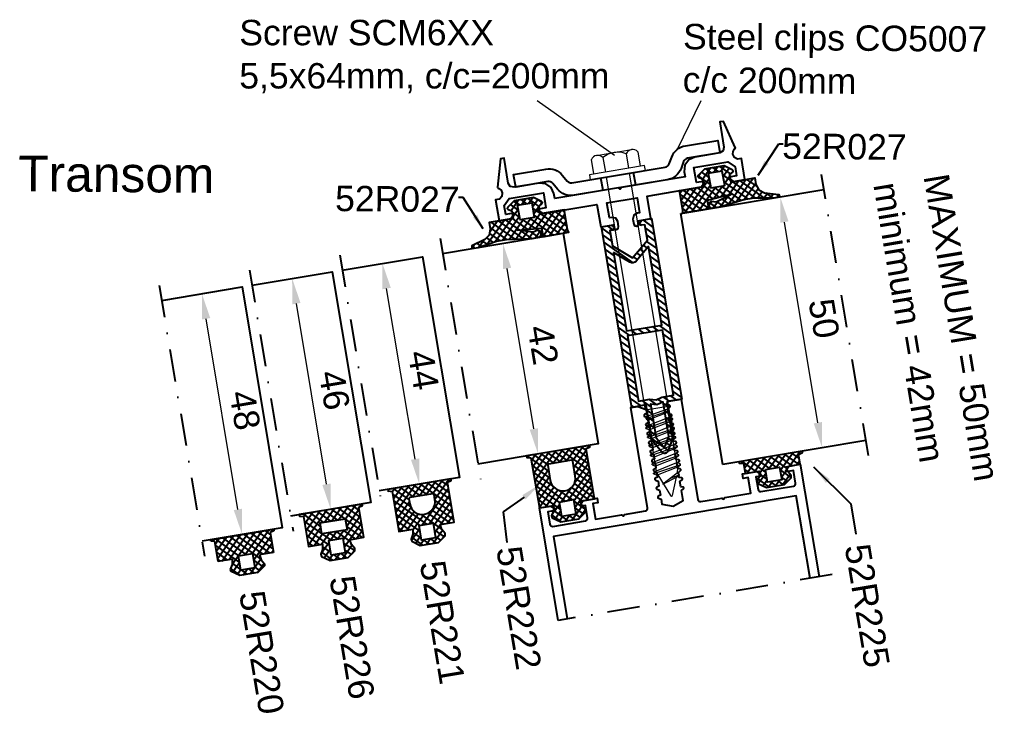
# Model space of a CAD drawing. Header units: millimetres. Extents: x 22319 to 27873, y 35287 to 39437.
# Drawn here: x 26859.3 to 27050.8, y 38830.1 to 38966.6 of the extents above; entities that cross this region are included whole.
import ezdxf

# ---------------------------------------------------------------- set-up
doc = ezdxf.new("R2010")
doc.units = ezdxf.units.MM
doc.header["$LTSCALE"] = 0.5
doc.linetypes.add('DASHDOT', pattern=[25.4, 12.7, -6.35, 0, -6.35])
for name, color, linetype in [('1', 1, 'Continuous'), ('6', 6, 'Continuous'), ('FYLLD', 6, 'Continuous'), ('LIST', 2, 'Continuous'), ('MATT', 1, 'Continuous')]:
    doc.layers.add(name, color=color, linetype=linetype)
for name, color, linetype, lineweight in [('AM_5', 3, 'Continuous', 18), ('AM_6', 2, 'Continuous', 20), ('AM_7', 4, 'DASHDOT', 25), ('S_ACCESSORY', 7, 'Continuous', 9)]:
    doc.layers.add(name, color=color, linetype=linetype, lineweight=lineweight)
doc.styles.add('Border', font='ARIAL.TTF')
doc.styles.add('ROMANS', font='simplex.shx')
doc.styles.get("Standard").update_dxf_attribs({"font": 'ARIAL.TTF'})
doc.dimstyles.new('MASKIN_1-1', dxfattribs={"dimtxt": 2.5, "dimasz": 3, "dimexe": 1.5, "dimexo": 1.5, "dimgap": 1, "dimtad": 1, "dimrnd": 0.1, "dimzin": 12, "dimdsep": 46, "dimtxsty": 'ROMANS', "dimcen": -5, "dimclrd": 6, "dimclre": 6, "dimclrt": 256, "dimadec": 0, "dimazin": 0, "dimtfac": 1, "dimtmove": 2, "dimatfit": 3, "dimfxl": 0, "dimtolj": 1, "dimtzin": 12, "dimarcsym": 0})
doc.dimstyles.new('SBS_DIN$0', dxfattribs={"dimscale": 2, "dimtxt": 2.5, "dimasz": 2.5, "dimexe": 1, "dimexo": 1, "dimgap": 1, "dimtad": 1, "dimrnd": 0.5, "dimdsep": 46, "dimtxsty": 'Standard', "dimcen": 0, "dimclrd": 256, "dimclre": 256, "dimclrt": 2, "dimadec": 0, "dimazin": 2, "dimtp": 0.1, "dimtm": 0.1, "dimtfac": 0.71, "dimtofl": 0, "dimtmove": 0, "dimatfit": 3, "dimfxl": 0, "dimlwd": -1, "dimlwe": -1, "dimarcsym": 0})
doc.dimstyles.get("Standard").update_dxf_attribs({"dimtxt": 0.18, "dimasz": 0.18, "dimexe": 0.18, "dimexo": 0.0625, "dimgap": 0.09, "dimtad": 0, "dimtih": 1, "dimtoh": 1, "dimdec": 4, "dimzin": 0, "dimdsep": 46, "dimtxsty": 'Standard', "dimcen": 0.09, "dimadec": 0, "dimazin": 0, "dimtfac": 1, "dimtdec": 4, "dimtofl": 0, "dimtmove": 0, "dimatfit": 0, "dimfxl": 0, "dimtolj": 1, "dimtzin": 0, "dimarcsym": 0})
pattern_1 = [(324.4941862321613, (26862.6014292426, 39025.89052541538), (0.5807855605269613, 0.8140565905902262), []), (54.49418623216131, (26862.6014292426, 39025.89052541538), (-0.8140565905902265, 0.5807855605269611), [])]

# ---------------------------------------------------------------- blocks, each defined once
blk = doc.blocks.new('*D341')
at = {"layer": 'AM_5'}
for p, q in [((27015.49651904344, 38932.77754760924), (27006.89912457128, 38931.33973397364)), ((27016.29436798331, 38887.28602355978), (27009.69646689481, 38926.73811730937)), ((27023.74389540404, 38883.46243042225), (27015.1465009319, 38882.02461678666))]:
    blk.add_line(p, q, dxfattribs=at)
for points in [[(27010.5183855146, 38926.87557358205), (27008.87454827503, 38926.60066103669), (27008.87172925875, 38931.66962902807)], [(27017.1162866031, 38887.42347983246), (27015.47244936353, 38887.14856728711), (27017.11910561937, 38882.35451184108)]]:
    blk.add_solid(points, dxfattribs=at)
at = {"layer": 'Defpoints', "color": 0}
for p in [(27017.46912373092, 38933.10744266366), (27008.87172925875, 38931.66962902807), (27025.71650009152, 38883.79232547668)]:
    blk.add_point(p, dxfattribs=at)
at = {"layer": 'AM_5', "color": 2, "insert": (27017.48591879875, 38907.76305424793), "char_height": 5, "attachment_point": 5, "rotation": 279.494186232182}
blk.add_mtext('50', dxfattribs=at)
blk = doc.blocks.new('*D342')
at = {"layer": 'AM_5'}
for p, q in [((26902.26040735269, 38870.24295362191), (26895.99240131861, 38907.72244268403)), ((26905.05771910084, 38865.64133184426), (26905.05774967623, 38865.64133695764))]:
    blk.add_line(p, q, dxfattribs=at)
for points in [[(26896.8143199384, 38907.8598989567), (26895.17048269883, 38907.58498641136), (26895.16766368255, 38912.65395440273)], [(26903.08232597247, 38870.38040989459), (26901.4384887329, 38870.10549734924), (26903.08514498875, 38865.31144190322)]]:
    blk.add_solid(points, dxfattribs=at)
at = {"layer": 'Defpoints', "color": 0}
for p in [(26895.16766368256, 38912.65395440273), (26895.16766368255, 38912.65395440273), (26903.08511441336, 38865.31143678984)]:
    blk.add_point(p, dxfattribs=at)
at = {"layer": 'AM_5', "color": 2, "insert": (26903.61690569533, 38889.73368196633), "char_height": 5, "attachment_point": 5, "rotation": 279.494186232182}
blk.add_mtext('48', dxfattribs=at)
blk = doc.blocks.new('*D343')
at = {"layer": 'AM_5'}
blk.add_line((26919.68395448562, 38875.18461379923), (26913.74584350597, 38910.69149817386), dxfattribs=at)
for points in [[(26914.56776212576, 38910.82895444654), (26912.92392488619, 38910.55404190118), (26912.92110586991, 38915.62300989256)], [(26920.50587310541, 38875.3220700719), (26918.86203586584, 38875.04715752655), (26920.50869212169, 38870.25310208053)]]:
    blk.add_solid(points, dxfattribs=at)
at = {"layer": 'Defpoints', "color": 0}
for p in [(26912.92110586987, 38915.62300989255), (26912.92110586991, 38915.62300989256), (26920.50869212164, 38870.25310208052)]:
    blk.add_point(p, dxfattribs=at)
at = {"layer": 'AM_5', "color": 2, "insert": (26921.20540035548, 38893.68903979989), "char_height": 5, "attachment_point": 5, "rotation": 279.494186232182}
blk.add_mtext('46', dxfattribs=at)
blk = doc.blocks.new('*D344')
at = {"layer": 'AM_5'}
for p, q in [((26937.10697230113, 38880.12943902504), (26931.49928569324, 38913.66055366366)), ((26935.95963275778, 38874.86812047147), (26935.95910524971, 38874.86803225191))]:
    blk.add_line(p, q, dxfattribs=at)
for points in [[(26932.32120431303, 38913.79800993634), (26930.67736707345, 38913.52309739099), (26930.67454805718, 38918.59206538236)], [(26937.92889092091, 38880.26689529772), (26936.28505368134, 38879.99198275236), (26937.93170993719, 38875.19792730634)]]:
    blk.add_solid(points, dxfattribs=at)
at = {"layer": 'Defpoints', "color": 0}
for p in [(26930.67454805718, 38918.59206538236), (26930.67454805718, 38918.59206538236), (26937.93223744526, 38875.19801552589)]:
    blk.add_point(p, dxfattribs=at)
at = {"layer": 'AM_5', "color": 2, "insert": (26938.74148954401, 38897.63726021681), "char_height": 5, "attachment_point": 5, "rotation": 279.494186232182}
blk.add_mtext('44', dxfattribs=at)
blk = doc.blocks.new('*D345')
at = {"layer": 'AM_5'}
blk.add_line((26960.44886281383, 38886.05761931711), (26955.17054194304, 38917.61929431677), dxfattribs=at)
for points in [[(26955.99246056282, 38917.75675058945), (26954.34862332325, 38917.48183804409), (26954.34580430697, 38922.55080603547)], [(26961.27078143362, 38886.19507558979), (26959.62694419405, 38885.92016304443), (26961.27360044989, 38881.12610759841)]]:
    blk.add_solid(points, dxfattribs=at)
at = {"layer": 'Defpoints', "color": 0}
for p in [(26954.34580430695, 38922.55080603546), (26954.34580430697, 38922.55080603547), (26961.27360044986, 38881.12610759841)]:
    blk.add_point(p, dxfattribs=at)
at = {"layer": 'AM_5', "color": 2, "insert": (26962.25815469549, 38902.5824084199), "char_height": 5, "attachment_point": 5, "rotation": 279.494186232182}
blk.add_mtext('42', dxfattribs=at)
blk = doc.blocks.new('SCM6XX')
for p, q in [((-3.881197846483701, 4.618802153519937), (-1, 4.618802153519937)), ((-1, 5.5), (-1, -5.5)), ((0, 5.5), (-1, 5.5)), ((0, -5.5), (0, 5.5)), ((-4.5, -3.464101615136315), (-4.5, 3.464101615136315)), ((-3.881197846483701, 2.309401076759968), (-1, 2.309401076759968)), ((0, 2.25), (46.5, 2.25)), ((46.5, 2.25), (46.5, -2.25)), ((46.92073225483546, 2.099999999998545), (46.5, 2.099999999998545)), ((47.18379555453794, 2.224722897306492), (46.92073225483546, 2.099999999998545)), ((47.70500000000175, -2.099999999998545), (46.92073225483546, 2.099999999998545)), ((47.33379555453575, 2.224722897306492), (47.18379555453794, 2.224722897306492)), ((47.33379555453575, 2.224722897306492), (48.16558188957424, -2.383293312748719)), ((47.58856937969176, 2.099999999998545), (47.33379555453575, 2.224722897306492)), ((48.61000000000058, 2.099999999998545), (47.58856937969176, 2.099999999998545)), ((47.58856937969176, 2.099999999998545), (48.48102257227947, -2.099999999998545)), ((48.9852776749758, 2.75), (48.61000000000058, 2.099999999998545)), ((49.51500000000306, -2.099999999998545), (48.61000000000058, 2.099999999998545)), ((49.13527767497362, 2.75), (48.9852776749758, 2.75)), ((49.13527767497362, 2.75), (50.04027767497246, -2.75)), ((49.51055534994885, 2.099999999998545), (49.13527767497362, 2.75)), ((49.51055534994885, 2.099999999998545), (50.41555534994768, -2.099999999998545)), ((50.42000000000189, 2.099999999998545), (49.51055534994885, 2.099999999998545)), ((50.79527767497348, 2.75), (50.42000000000189, 2.099999999998545)), ((51.32500000000073, -2.099999999998545), (50.42000000000189, 2.099999999998545)), ((50.94527767497493, 2.75), (50.79527767497348, 2.75)), ((51.32055534994652, 2.099999999998545), (50.94527767497493, 2.75)), ((50.94527767497493, 2.75), (51.85027767497377, -2.75)), ((51.32055534994652, 2.099999999998545), (52.22555534994899, -2.099999999998545)), ((52.22999999999956, 2.099999999998545), (51.32055534994652, 2.099999999998545)), ((52.60527767497479, 2.75), (52.22999999999956, 2.099999999998545)), ((53.13500000000204, -2.099999999998545), (52.22999999999956, 2.099999999998545)), ((52.75527767497624, 2.75), (52.60527767497479, 2.75)), ((52.75527767497624, 2.75), (53.66027767497508, -2.75)), ((53.13055534994783, 2.099999999998545), (52.75527767497624, 2.75)), ((53.13055534994783, 2.099999999998545), (54.03555534994666, -2.099999999998545)), ((54.04000000000087, 2.099999999998545), (53.13055534994783, 2.099999999998545)), ((54.41527767497246, 2.75), (54.04000000000087, 2.099999999998545)), ((54.94500000000335, -2.099999999998545), (54.04000000000087, 2.099999999998545)), ((54.56527767497391, 2.75), (54.41527767497246, 2.75)), ((54.56527767497391, 2.75), (55.47027767497275, -2.75)), ((54.94055534994914, 2.099999999998545), (54.56527767497391, 2.75)), ((54.94055534994914, 2.099999999998545), (55.84555534994797, -2.099999999998545)), ((55.85000000000218, 2.099999999998545), (54.94055534994914, 2.099999999998545)), ((56.22527767497377, 2.75), (55.85000000000218, 2.099999999998545)), ((56.75500000000102, -2.099999999998545), (55.85000000000218, 2.099999999998545)), ((56.37527767497522, 2.75), (56.22527767497377, 2.75)), ((56.37527767497522, 2.75), (57.28027767497406, -2.75)), ((56.75055534994681, 2.099999999998545), (56.37527767497522, 2.75)), ((56.75055534994681, 2.099999999998545), (57.65555534994564, -2.099999999998545)), ((57.65999999999985, 2.099999999998545), (56.75055534994681, 2.099999999998545)), ((58.03527767497508, 2.75), (57.65999999999985, 2.099999999998545)), ((58.56500000000233, -2.099999999998545), (57.65999999999985, 2.099999999998545)), ((58.18527767497653, 2.75), (58.03527767497508, 2.75)), ((58.18527767497653, 2.75), (59.09027767497537, -2.75)), ((58.56055534994812, 2.099999999998545), (58.18527767497653, 2.75)), ((58.56055534994812, 2.099999999998545), (59.46555534994695, -2.099999999998545)), ((59.01527767497464, 2.099999999998545), (58.56055534994812, 2.099999999998545)), ((59.753568144366, 1.844405467178149), (59.02259639479962, 2.099995043077797)), ((59.97758199201417, 2.232421289227204), (59.753568144366, 1.844405467178149)), ((60.12757615432201, 2.232421289227204), (59.97758199201417, 2.232421289227204)), ((60.50285718506711, 1.582391203970474), (60.12757615432201, 2.232421289227204)), ((60.12757615432201, 2.232421289227204), (60.53121655924406, 0.382285509716894)), ((59.753568144366, 1.844405467178149), (61.40786726290753, -1.265970484004356)), ((63.86601312889979, 0.1887989528404432), (60.50285718506711, 1.582391203970474)), ((61.40786726290753, -1.265970484004356), (60.50285718506711, 1.582391203970474)), ((64, 0), (63.86601312889979, 0.1887989528404432)), ((63.86601312889979, -0.1887989528404432), (64, 0)), ((59.43576216527799, -1.961733286618255), (63.86601312889979, -0.1887989528404432)), ((-3.881197846483701, -2.309401076759968), (-1, -2.309401076759968)), ((46.5, -2.25), (0, -2.25)), ((47.70500000000175, -2.099999999998545), (46.5, -2.099999999998545)), ((48.01558188957642, -2.383293312748719), (47.70500000000175, -2.099999999998545)), ((48.16558188957424, -2.383293312748719), (48.01558188957642, -2.383293312748719)), ((48.16558188957424, -2.383293312748719), (48.48102257227947, -2.099999999998545)), ((49.51500000000306, -2.099999999998545), (48.48102257227947, -2.099999999998545)), ((49.89027767497464, -2.75), (49.51500000000306, -2.099999999998545)), ((50.04027767497246, -2.75), (49.89027767497464, -2.75)), ((50.04027767497246, -2.75), (50.41555534994768, -2.099999999998545)), ((51.32500000000073, -2.099999999998545), (50.41555534994768, -2.099999999998545)), ((51.70027767497595, -2.75), (51.32500000000073, -2.099999999998545)), ((51.85027767497377, -2.75), (51.70027767497595, -2.75)), ((51.85027767497377, -2.75), (52.22555534994899, -2.099999999998545)), ((53.13500000000204, -2.099999999998545), (52.22555534994899, -2.099999999998545)), ((53.51027767497362, -2.75), (53.13500000000204, -2.099999999998545)), ((53.66027767497508, -2.75), (53.51027767497362, -2.75)), ((53.66027767497508, -2.75), (54.03555534994666, -2.099999999998545)), ((54.94500000000335, -2.099999999998545), (54.03555534994666, -2.099999999998545)), ((55.32027767497493, -2.75), (54.94500000000335, -2.099999999998545)), ((55.47027767497275, -2.75), (55.32027767497493, -2.75)), ((55.47027767497275, -2.75), (55.84555534994797, -2.099999999998545)), ((56.75500000000102, -2.099999999998545), (55.84555534994797, -2.099999999998545)), ((57.13027767497624, -2.75), (56.75500000000102, -2.099999999998545)), ((57.28027767497406, -2.75), (57.13027767497624, -2.75)), ((57.28027767497406, -2.75), (57.65555534994564, -2.099999999998545)), ((58.56500000000233, -2.099999999998545), (57.65555534994564, -2.099999999998545)), ((58.94027767497391, -2.75), (58.56500000000233, -2.099999999998545)), ((59.09027767497537, -2.75), (58.94027767497391, -2.75)), ((59.09027767497537, -2.75), (59.46555534994695, -2.099999999998545)), ((-1, -4.618802153512661), (-3.881197846483701, -4.618802153512661)), ((-1, -5.5), (0, -5.5))]:
    blk.add_line(p, q)
for centre, radius, start, end in [((-3.113248654051858, 3.464101615136315), 1.386751345948164, 123.6264291359792, 236.3735708640208), ((0.1188021535162989, 0), 4.618802153516999, 150.0000000000418, 209.9999999999582), ((-3.113248654051858, -3.464101615136315), 1.386751345948235, 123.6264291359792, 236.3735708640208)]:
    blk.add_arc(centre, radius, start, end)

msp = doc.modelspace()

# ---------------------------------------------------------------- hatches: boundary and pattern name
at = {"layer": 'FYLLD'}
h = msp.add_hatch(dxfattribs=at)
h.set_pattern_fill('USER', color=256, scale=0.9999999999999998, angle=-35.5058137678387, pattern_type=0)
h.set_pattern_definition([(234.4941862321613, (27410.06586464306, 39222.7809533936), (-0.8140565905902263, 0.5807855605269613), []), (144.4941862321612, (27410.06586464306, 39222.7809533936), (0.5807855605269615, 0.8140565905902261), [])])
h.paths.add_polyline_path([(27004.68485574405, 38933.04869354679), (27005.78919313528, 38932.49647212953), (27008.60236982777, 38932.12071163042), (27008.80571024514, 38931.65858812047), (27007.51303970849, 38931.4424040975), (27003.725889504, 38931.44855225139), (27001.75328481652, 38931.11865719697), (26996.92001149548, 38929.67084406775), (26995.42545703796, 38929.42088920997), (26994.91901771106, 38929.8098207458), (26994.8957700988, 38930.44795201239), (26995.37255240953, 38930.87270824036), (26996.2718342209, 38930.74268047579), (26999.14034279342, 38932.14808664219), (26994.50378911256, 38930.99036551166), (26994.68523122755, 38929.90543391985), (26994.90611032887, 38929.33404266036), (26989.73076888997, 38928.4685273564), (26989.75371950885, 38929.08069628377), (26989.11042382283, 38932.92727739697), (26993.84467014126, 38933.71902470285), (26993.59724885044, 38935.19847821846), (26992.89425065743, 38935.46139677287), (26992.7058923524, 38935.68004956704), (26992.78909110994, 38935.95638514614), (26994.05657188651, 38937.2016826228), (26997.83715950987, 38937.83394166977), (26999.44086008887, 38937.06881568189), (26999.60944459364, 38936.83458790755), (26999.5024803057, 38936.56654586497), (26998.92328347925, 38936.0891951953), (26999.17070477006, 38934.6097416797), (27003.90495897893, 38935.40149030516), (27004.11523342683, 38934.14415602256)])
h.paths.add_polyline_path([(26997.49263453404, 38936.76243601076), (26994.73099191677, 38936.30058359435), (26995.20933991063, 38933.44030581119), (26997.9709825279, 38933.9021582276)], flags=16)
h = msp.add_hatch(dxfattribs=at)
h.set_pattern_fill('USER', color=256, scale=0.9999999999999998, angle=-35.5058137678387, pattern_type=0)
h.set_pattern_definition([(324.4941862321613, (26474.06494043399, 39066.24575006932), (0.5807855605269613, 0.8140565905902262), []), (54.49418623216131, (26474.06494043399, 39066.24575006932), (-0.8140565905902265, 0.5807855605269611), [])])
h.paths.add_polyline_path([(26951.65899100266, 38924.18073807361), (26950.79442628541, 38923.29924081494), (26948.25659320114, 38922.02858653771), (26948.21468165033, 38921.52544750553), (26949.50735218698, 38921.74163152849), (26953.08642273537, 38922.97969391821), (26955.05902742285, 38923.30958897262), (26960.10038039999, 38923.51319155824), (26961.59493749667, 38923.76313063518), (26961.94726964784, 38924.29568165305), (26961.76161946427, 38924.9066529897), (26961.17257584589, 38925.15316230123), (26960.36453673857, 38924.73760508874), (26957.19483332156, 38925.13319094722), (26961.95578218007, 38925.54709216522), (26962.13722429506, 38924.46216057341), (26962.1142815666, 38923.84999296563), (26967.28962300552, 38924.71550826957), (26967.06873601376, 38925.28689820948), (26966.42544032773, 38929.13347932267), (26961.6911940093, 38928.34173201679), (26961.44377271848, 38929.8211855324), (26962.02296954494, 38930.29853620208), (26962.12993383289, 38930.56657824464), (26961.96134932809, 38930.80080601899), (26960.35764874912, 38931.56593200687), (26956.57706112575, 38930.93367295989), (26955.30958034917, 38929.68837548324), (26955.22638159164, 38929.41203990413), (26955.41473989668, 38929.19338710997), (26956.11773808968, 38928.93046855555), (26956.3651593805, 38927.45101503994), (26951.63090517164, 38926.65926641449), (26951.84117961954, 38925.40193213189)])
h.paths.add_polyline_path([(26957.25148115601, 38930.03257393144), (26960.01312377328, 38930.49442634785), (26960.49147176714, 38927.6341485647), (26957.72982914987, 38927.17229614829)], flags=16)
h = msp.add_hatch(dxfattribs=at)
h.set_pattern_fill('USER', color=256, angle=324.494186232156, pattern_type=0)
h.set_pattern_definition([(324.494186232156, (27047.60654749546, 39141.88611563425), (0.5807855605270359, 0.8140565905901731), [])])
edge = h.paths.add_edge_path()
edge.add_line((26979.67668224974, 38890.28713503922), (26973.7385712701, 38925.79401941386))
edge.add_line((26975.73510766542, 38926.12791676642), (26973.73857127011, 38925.79401941386))
edge.add_line((26976.19813536354, 38925.71070931028), (26975.73510766542, 38926.12791676642))
edge.add_arc((26976.02389969538, 38925.46649233311), 0.299999999999852, 365.6421398780268, 414.4941862321829)
edge.add_arc((26976.02389969538, 38925.46649233311), 0.3000000000002103, 279.494186232156, 365.6421398780268)
edge.add_line((26976.07338395355, 38925.17060162999), (26975.38297231293, 38925.05513836094))
edge.add_line((26975.88823154383, 38922.03394506351), (26975.38297231293, 38925.05513836094))
edge.add_line((26979.82471567929, 38919.71464064374), (26975.88823154383, 38922.03394506351))
edge.add_line((26982.79234795001, 38923.188577754), (26979.82471567929, 38919.71464064375))
edge.add_line((26982.79234795001, 38923.188577754), (26982.28708871911, 38926.20977105143))
edge.add_line((26982.28708871911, 38926.20977105142), (26981.59667707849, 38926.09430778238))
edge.add_arc((26981.54719282032, 38926.3901984855), 0.3000000000001115, 186.2130374797856, 279.494186232156)
edge.add_arc((26981.54719282032, 38926.3901984855), 0.2999999999996427, 144.494186232135, 186.2130374797856)
edge.add_line((26981.70368854656, 38927.12609208615), (26981.30297584315, 38926.56443415366))
edge.add_line((26983.60159470751, 38927.44349468598), (26981.70368854656, 38927.12609208615))
edge.add_line((26989.53970568714, 38891.93661031134), (26983.6015947075, 38927.44349468598))
edge.add_line((26989.53970568714, 38891.93661031134), (26986.67942889029, 38891.45826248243))
edge.add_line((26987.26499261189, 38887.95688916215), (26986.67942889029, 38891.45826248243))
edge.add_line((26987.26499261189, 38887.95688916215), (26987.47109259198, 38887.9370228843))
edge.add_line((26987.53588733291, 38887.54958327902), (26987.47109259198, 38887.9370228843))
edge.add_line((26987.53588733291, 38887.54958327902), (26987.3474663755, 38887.46373799028))
edge.add_line((26987.3474663755, 38887.46373799029), (26987.56189816087, 38886.18154494342))
edge.add_line((26987.56189816087, 38886.18154494342), (26987.76799814096, 38886.16167866556))
edge.add_line((26987.83279288189, 38885.77423906029), (26987.76799814097, 38886.16167866556))
edge.add_line((26987.83279288189, 38885.77423906029), (26987.64437192448, 38885.68839377155))
edge.add_line((26987.64437192448, 38885.68839377155), (26987.84441063114, 38884.49226401711))
edge.add_line((26987.84441063114, 38884.49226401711), (26986.79785957076, 38881.69400167603))
edge.add_arc((26986.1422139164, 38881.93921337214), 0.700000000000017, 279.494186232156, 339.4941862321749)
edge.add_arc((26986.1422139164, 38881.93921337214), 0.7000000000000639, 219.4941862321552, 279.494186232156)
edge.add_line((26985.60203153107, 38881.49401342764), (26983.70194078744, 38883.79948440283))
edge.add_line((26983.50190208078, 38884.99561415725), (26983.70194078744, 38883.79948440282))
edge.add_line((26983.50190208078, 38884.99561415725), (26983.29580210069, 38885.01548043511))
edge.add_line((26983.23100735976, 38885.40292004039), (26983.29580210069, 38885.01548043511))
edge.add_line((26983.23100735976, 38885.40292004039), (26983.41942831717, 38885.48876532913))
edge.add_line((26983.41942831717, 38885.48876532913), (26983.2049965318, 38886.77095837599))
edge.add_line((26982.9988965517, 38886.79082465384), (26983.20499653179, 38886.77095837599))
edge.add_line((26982.93410181078, 38887.17826425913), (26982.9988965517, 38886.79082465385))
edge.add_line((26982.93410181078, 38887.17826425913), (26983.12252276819, 38887.26410954787))
edge.add_line((26983.12252276819, 38887.26410954786), (26982.53695904659, 38890.76548286814))
edge.add_line((26979.67668224974, 38890.28713503922), (26982.53695904659, 38890.76548286814))
edge = h.paths.add_edge_path(flags=16)
edge.add_line((26985.85591807025, 38882.60105526299), (26984.54983509576, 38884.18578820216))
edge.add_line((26984.54983509576, 38884.18578820216), (26983.41337325008, 38890.98125219552))
edge.add_line((26984.64997313062, 38890.86205452839), (26983.41337325008, 38890.98125219553))
edge.add_line((26985.78049887506, 38891.37712626084), (26984.64997313062, 38890.86205452839))
edge.add_line((26986.91696072074, 38884.58166226747), (26985.78049887506, 38891.37712626084))
edge.add_line((26986.91696072074, 38884.58166226747), (26986.19758322445, 38882.65819476252))
edge.add_arc((26986.01025589462, 38882.72825524713), 0.2000000000000702, 219.4941862321426, 339.4941862321492)
edge.add_line((26979.31708988996, 38918.85306298734), (26976.10355524822, 38920.74641879451))
edge.add_line((26978.68192285717, 38905.32909148614), (26976.10355524822, 38920.74641879451))
edge.add_line((26978.68192285717, 38905.32909148614), (26985.58603926335, 38906.48372417663))
edge.add_line((26985.58603926335, 38906.48372417663), (26983.0076716544, 38921.90105148499))
edge.add_line((26983.0076716544, 38921.90105148499), (26980.58505574188, 38919.06511544083))
edge.add_arc((26979.82471567929, 38919.71464064374), 0.9999999999997802, 239.4941862321553, 319.4941862321583)
edge.add_line((26985.62680925371, 38892.29611205168), (26984.49628350928, 38891.78104031923))
edge.add_line((26985.62680925371, 38892.29611205168), (26987.89530464431, 38892.67549136427))
edge.add_line((26987.89530464432, 38892.67549136427), (26985.75098679056, 38905.49742183289))
edge.add_line((26978.84687038438, 38904.3427891424), (26985.75098679056, 38905.49742183289))
edge.add_line((26980.99118823814, 38891.52085867379), (26978.84687038438, 38904.34278914241))
edge.add_line((26983.25968362874, 38891.90023798637), (26980.99118823814, 38891.52085867379))
edge.add_line((26984.49628350928, 38891.78104031923), (26983.25968362874, 38891.90023798637))
h = msp.add_hatch(dxfattribs=at)
h.set_pattern_fill('NET,_O', color=256, scale=0.2999999999999999, angle=-35.5058137678387)
h.set_pattern_definition([(324.4941862321613, (-1448.816138744207, 61452.13596660666), (0.5531982464019306, 0.7753889025371902), []), (54.49418623216129, (-1448.816138744207, 61452.13596660666), (-0.7753889025371902, 0.5531982464019306), [])])
h.paths.add_polyline_path([(26965.96577709664, 38868.83166549162), (26965.48742926772, 38871.69194228847), (26968.24907977539, 38872.15379602445), (26968.72742760431, 38869.29351922759)], flags=16)
edge = h.paths.add_edge_path(flags=16)
edge.add_line((26967.86665395263, 38879.89677651584), (26963.32966317143, 38879.13801789066))
edge.add_arc((26963.36265267686, 38878.94075742191), 0.2000000000056682, 99.49418623069526, 189.4941862289832)
edge.add_line((26963.16539220812, 38878.90776791648), (26963.66023478975, 38875.94886088526))
edge.add_arc((26966.1259906491, 38876.36122970329), 2.500000000000914, 189.4941862322313, 279.4941862324095)
edge.add_arc((26966.12599064911, 38876.36122970328), 2.499999999989549, 279.4941862321903, 369.4941862322588)
edge.add_line((26968.59174650845, 38876.77359852131), (26968.09690392682, 38879.73250555254))
edge.add_arc((26967.89964345807, 38879.69951604709), 0.199999999997304, 9.494186235322692, 99.49418623309492)
h.paths.add_polyline_path([(26971.48197106711, 38882.52917279332), (26971.4324869739, 38882.82506251014), (26959.00507152497, 38880.74672267758), (26959.05455561819, 38880.45083296076), (26959.87895860401, 38880.37136770696), (26961.5260653946, 38870.52250658492), (26964.28771491597, 38870.98436015596), (26964.28087289144, 38869.96107294445), (26963.9285942602, 38869.00031431387), (26964.05918388787, 38868.5794904494), (26965.73620270005, 38867.77938397204), (26969.28689705532, 38868.37319605969), (26970.61232460503, 38869.67542656232), (26970.59888205194, 38870.1158419044), (26969.95316473884, 38870.90969738988), (26969.61374165436, 38871.87507581322), (26972.37539117573, 38872.33692938426), (26970.72828438515, 38882.1857905063)])
h = msp.add_hatch(dxfattribs=at)
h.set_pattern_fill('USER', color=256, scale=0.9999999999999998, angle=-35.5058137678387, pattern_type=0)
h.set_pattern_definition([(324.4941862321613, (26734.61550852882, 38584.73679207851), (0.5807855605269613, 0.8140565905902262), []), (54.49418623216131, (26734.61550852882, 38584.73679207851), (-0.8140565905902265, 0.5807855605269611), [])])
h.paths.add_polyline_path([(27012.81378726907, 38879.09977799995), (27012.48626069618, 38881.05822037208), (27013.23994737815, 38881.4016026591), (27013.19046328494, 38881.69749237591), (27000.763047836, 38879.61915254337), (27000.81253192922, 38879.32326282654), (27001.63693491504, 38879.24379757276), (27001.96446148793, 38877.28535520062), (27004.72611100931, 38877.74720877165), (27004.71926898478, 38876.72392156015), (27004.36699035354, 38875.76316292958), (27004.49757998121, 38875.34233906509), (27006.17459879338, 38874.54223258774), (27009.72529314866, 38875.13604467539), (27011.05072069836, 38876.43827517801), (27011.03727814527, 38876.87869052009), (27010.39156083218, 38877.67254600557), (27010.05213774769, 38878.63792442891)])
h.paths.add_polyline_path([(27006.40417318997, 38875.59451410732), (27005.99180437194, 38878.06026996666), (27008.75345487962, 38878.52212370265), (27009.16582369765, 38876.0563678433)], flags=16)
h = msp.add_hatch(dxfattribs=at)
h.set_pattern_fill('NET,_O', color=256, scale=0.2999999999999999, angle=-35.5058137678387)
h.set_pattern_definition([(324.4941862321613, (-1490.219347664453, 61135.8906194634), (0.5531982464019306, 0.7753889025371902), []), (54.49418623216129, (-1490.219347664453, 61135.8906194634), (-0.7753889025371902, 0.5531982464019306), [])])
h.paths.add_polyline_path([(26940.63261217808, 38867.53526493262), (26941.11096000699, 38864.67498813576), (26938.34931344453, 38864.21313505957), (26937.87096561561, 38867.07341185641)], flags=16)
edge = h.paths.add_edge_path(flags=16)
edge.add_line((26940.58008338234, 38873.30564106641), (26936.04309260114, 38872.54688244124))
edge.add_arc((26936.07608210657, 38872.3496219725), 0.2000000000007275, 99.49418623111909, 189.4941862321613)
edge.add_line((26935.87882163782, 38872.31663246706), (26936.04376916503, 38871.33033012332))
edge.add_arc((26938.50952502438, 38871.74269894134), 2.499999999999999, 189.4941862321613, 279.4941862321613)
edge.add_arc((26938.50952502438, 38871.74269894134), 2.499999999999999, -80.5058137678387, 9.494186232161297)
edge.add_line((26940.97528088374, 38872.15506775938), (26940.81033335652, 38873.14137010311))
edge.add_arc((26940.61307288778, 38873.10838059767), 0.1999999999970896, 9.494186232161297, 99.4941862332035)
h.paths.add_polyline_path([(26933.90959976988, 38865.90397582298), (26936.67124534605, 38866.36582873423), (26936.66441121193, 38865.34254284231), (26936.31212863549, 38864.38178355193), (26936.44272023576, 38863.96096001734), (26938.11974102055, 38863.16085386989), (26941.6704274854, 38863.75466463796), (26942.99585700771, 38865.05689547048), (26942.98241642722, 38865.49731114246), (26942.33669516893, 38866.29116596814), (26941.99727997485, 38867.25654571107), (26944.75892555102, 38867.71839862231), (26943.44171381486, 38875.59465505688), (26944.19539671657, 38875.93803569779), (26944.1459124584, 38876.23392640091), (26931.71850489989, 38874.15558788794), (26931.76798915806, 38873.85969718482), (26932.59238803373, 38873.78023225755)])
h = msp.add_hatch(dxfattribs=at)
h.set_pattern_fill('USER', color=256, scale=0.9999999999999998, angle=-35.5058137678387, pattern_type=0)
h.set_pattern_definition(pattern_1)
h.paths.add_polyline_path([(26927.0054833637, 38864.7493431325), (26926.01816668197, 38870.65299487958), (26926.77185336393, 38870.99637716659), (26926.72236927072, 38871.29226688341), (26914.29495382179, 38869.21392705086), (26914.34443791501, 38868.91803733405), (26915.16884090083, 38868.83857208025), (26916.15615758256, 38862.93492033317), (26918.91780710393, 38863.3967739042), (26918.91096507941, 38862.37348669269), (26918.55868644816, 38861.4127280621), (26918.68927607583, 38860.99190419762), (26920.36629488801, 38860.19179772029), (26923.91698924329, 38860.78560980794), (26925.24240890258, 38862.08783899097), (26925.22896634948, 38862.52825433305), (26924.58324213228, 38863.3221086639), (26924.24383384233, 38864.28748956145)])
edge = h.paths.add_edge_path(flags=16)
edge.add_line((26923.71668127806, 38866.22710523834), (26918.78516955936, 38865.40236760228))
edge.add_line((26918.78516955936, 38865.40236760228), (26918.42228499949, 38867.57223275851))
edge.add_line((26918.42228499949, 38867.5722327585), (26923.35379671819, 38868.39697039456))
edge.add_line((26923.35379671819, 38868.39697039457), (26923.71668127806, 38866.22710523834))
edge.add_line((26923.35751979228, 38861.70593297585), (26920.59586928459, 38861.24407923986))
edge.add_line((26920.5958692846, 38861.24407923986), (26920.11752145569, 38864.10435603671))
edge.add_line((26920.11752145569, 38864.10435603671), (26922.87917196337, 38864.5662097727))
edge.add_line((26922.87917196336, 38864.56620977269), (26923.35751979228, 38861.70593297584))
h = msp.add_hatch(dxfattribs=at)
h.set_pattern_fill('USER', color=256, scale=0.9999999999999998, angle=-35.5058137678387, pattern_type=0)
h.set_pattern_definition(pattern_1)
edge = h.paths.add_edge_path()
edge.add_line((26908.59461954908, 38865.71133470228), (26909.25204117638, 38861.78028764268))
edge.add_line((26909.34830343709, 38866.05471550815), (26908.59461954908, 38865.71133470228))
edge.add_line((26909.29881917892, 38866.35060621127), (26909.34830343709, 38866.05471550814))
edge.add_line((26896.87140964779, 38864.27226736841), (26909.29881917891, 38866.35060621129))
edge.add_line((26896.92089390596, 38863.97637666528), (26896.8714096478, 38864.27226736841))
edge.add_line((26897.74529376794, 38863.89691190296), (26896.92089390596, 38863.97637666529))
edge.add_line((26898.40271539524, 38859.96586484335), (26897.74529376794, 38863.89691190295))
edge.add_line((26901.16436178599, 38860.42771789082), (26898.40271539524, 38859.96586484335))
edge.add_line((26901.15752683729, 38859.40443186266), (26901.16436178598, 38860.42771789082))
edge.add_line((26900.80524426085, 38858.4436725723), (26901.15752683729, 38859.40443186268))
edge.add_line((26900.93583586112, 38858.0228490377), (26900.80524426085, 38858.44367257228))
edge.add_line((26902.6128556596, 38857.22274272531), (26900.93583586113, 38858.0228490377))
edge.add_line((26906.16354409707, 38857.81655382327), (26902.61285565961, 38857.22274272531))
edge.add_line((26907.48897263308, 38859.11878449085), (26906.16354409707, 38857.81655382328))
edge.add_line((26907.47553106628, 38859.55919999787), (26907.48897263307, 38859.11878449085))
edge.add_line((26906.82981079429, 38860.35305498851), (26907.47553106629, 38859.55919999786))
edge.add_line((26906.49039461391, 38861.31843456648), (26906.82981079428, 38860.35305498852))
edge.add_line((26909.25204117638, 38861.78028764267), (26906.49039461391, 38861.31843456648))
h.paths.add_polyline_path([(26905.60407563236, 38858.73687715613), (26902.84242906989, 38858.27502407993), (26902.36408124097, 38861.13530087678), (26905.12572780345, 38861.59715395298)], flags=16)

# ---------------------------------------------------------------- linework, layer by layer
at = {"color": 2, "linetype": 'Continuous'}
for points in [[(26967.86665395263, 38879.89677651584), (26963.32966317143, 38879.13801789066, 0.414213562373095), (26963.16539220812, 38878.90776791648), (26963.66023478975, 38875.94886088526, 0.414213562373095), (26966.53835946714, 38873.89547384394, 0.414213562373095), (26968.59174650845, 38876.77359852131), (26968.09690392682, 38879.73250555254, 0.414213562373095)], [(26940.58008338234, 38873.30564106641), (26936.04309260113, 38872.54688244124, 0.414213562373095), (26935.87882163782, 38872.31663246706), (26936.04376916504, 38871.33033012331, 0.414213562373095), (26938.92189384242, 38869.276943082, 0.414213562373095), (26940.97528088374, 38872.15506775938), (26940.81033335653, 38873.14137010312, 0.414213562373095)]]:
    msp.add_lwpolyline(points, format="xyb", close=True, dxfattribs=at)
at = {"layer": '1'}
for p, q in [((26980.46240047707, 38934.01571639406), (26980.05003165904, 38936.4814722534)), ((26974.05143524276, 38932.94355746718), (26973.63906642473, 38935.40931332653))]:
    msp.add_line(p, q, dxfattribs=at)
msp.add_lwpolyline([(26990.25133558222, 38941.73612858608), (26996.58601006474, 38942.79552877732), (26996.99837888277, 38940.32977291798), (26990.66370440025, 38939.27037272674, 0.2679491924311014), (26989.89201527836, 38938.63437280601), (26989.3863972828, 38937.28245425229, -0.2679491924310667), (26986.6854853562, 38935.05645452974), (26968.34541524044, 38931.98929238246, -0.2679491924312761), (26965.0671869686, 38933.21535086301), (26964.14920015501, 38934.32918816865, 0.2679491924313022), (26963.21256350591, 38934.67949059165), (26956.8778890234, 38933.62009040041), (26956.46552020537, 38936.08584625975), (26962.80019468788, 38937.145246451, -0.2679491924312011), (26966.07842295972, 38935.91918797044), (26966.99640977331, 38934.80535066482, 0.2679491924312979), (26967.93304642241, 38934.45504824181), (26986.27311653817, 38937.52221038908, 0.2679491924310957), (26987.04480566005, 38938.15821030982), (26987.55042365561, 38939.51012886353, -0.2679491924309667)], format="xyb", close=True, dxfattribs=at)
at = {"layer": '6'}
for p, q in [((26989.35950693433, 38928.40643813811), (27017.46912373092, 38933.10744266366)), ((26997.60688329494, 38879.09132095112), (26989.35950693433, 38928.40643813811)), ((27025.71650009152, 38883.79232547667), (26997.60688329494, 38879.09132095112))]:
    msp.add_line(p, q, dxfattribs=at)
msp.add_lwpolyline([(27001.93232864758, 38935.0715909621), (27001.23955200234, 38939.21404305236), (27000.47064746231, 38939.08545276424), (26999.88054888406, 38939.43544655764), (26999.57865521711, 38940.05156025747), (26999.62098542723, 38940.62044186568), (26999.92121439476, 38941.10547166291), (27000.01091145218, 38941.19361837407), (27000.06800785985, 38941.36926016623), (27000.05274688266, 38941.41918475564), (26997.72234778975, 38946.53417557385), (26996.99405128981, 38946.41237650533), (26997.81878892587, 38941.48086478664), (26997.64654095042, 38940.73514631372), (26996.99743410934, 38940.32961491568), (26992.06591844543, 38939.50487661983), (26990.88828639104, 38938.96834996683), (26990.13669712951, 38937.914877067), (26990.01253140412, 38936.62675194246), (26990.17747893133, 38935.64044959872), (26977.65144212474, 38933.54561649796), (26977.40503568993, 38933.20022328839), (26977.05966269111, 38933.44664831153), (26964.53361799409, 38931.3518138912), (26964.36867046688, 38932.33811623494), (26963.83213592346, 38933.51574696974), (26962.77866959447, 38934.26734544129), (26961.4905457895, 38934.39150327626), (26956.5590340708, 38933.5667656402), (26955.81329734283, 38933.73902577103), (26955.40778419985, 38934.38812045673), (26954.58304656379, 38939.31963217542), (26953.85475006385, 38939.19783310691), (26953.3154521693, 38933.60294945976), (26953.31727479398, 38933.55074704647), (26953.42840901817, 38933.40323985919), (26953.54190584253, 38933.34910637791), (26953.98362003605, 38932.98812646307), (26954.20874345987, 38932.46397334592), (26954.12374918317, 38931.78315716411), (26953.67964169914, 38931.26020450707), (26952.91073321388, 38931.13161355917), (26953.60350985912, 38926.98916146891), (26955.87200820863, 38927.36854127634), (26956.44695659034, 38928.17439793771), (26956.39746936312, 38928.47030639428), (26954.91801584752, 38928.22288510347), (26954.62111227791, 38929.99821748657), (26955.60674100988, 38931.37972999208), (26962.3135920158, 38932.50137235238), (26962.80843459743, 38929.54246532117), (26961.32898108182, 38929.29504403034), (26961.37846830904, 38928.99913557377), (26962.18434518117, 38928.4242057804), (26972.83640556204, 38930.20563824954), (26973.5786694345, 38925.76727770271), (26976.04442529385, 38926.17964652075), (26976.12689905745, 38925.68649534888), (26976.32965562895, 38925.36194800604), (26976.70252399292, 38925.27581794061), (26977.02707790661, 38925.47858372211), (26977.11320140119, 38925.85144287608), (26976.94825387398, 38926.83774521982), (26976.54274073101, 38927.48683990552), (26975.79700400303, 38927.65910003636), (26975.30385283116, 38927.57662627276), (26974.80901024952, 38930.53553330398), (26980.72682431196, 38931.52521846725), (26981.22166689359, 38928.56631143603), (26980.72851572172, 38928.48383767243), (26980.07940789435, 38928.07830610944), (26979.9071609052, 38927.33258780146), (26980.07210843241, 38926.34628545772), (26980.2748650039, 38926.02173811488), (26980.64773336789, 38925.93560804945), (26980.97228728158, 38926.13837383095), (26981.05841077615, 38926.51123298494), (26980.97593701254, 38927.00438415681), (26983.4416928719, 38927.41675297484), (26982.69942899944, 38931.85511352167), (26993.35149727075, 38933.63654731039), (26993.92644565246, 38934.44240397178), (26993.87695842523, 38934.73831242834), (26992.39750490963, 38934.49089113752), (26991.90266232799, 38937.44979816875), (26998.60952122433, 38938.57144184863), (26999.99102403514, 38937.58580439813), (27000.28792760476, 38935.81047201501), (26998.80847408914, 38935.56305072419), (26998.85796131636, 38935.26714226763), (26999.66383424328, 38934.69221181446)], close=True, dxfattribs=at)
for points in [[(26942.51017618207, 38920.57143570892), (26966.18143243182, 38924.530176362), (26973.10922857473, 38883.10547792494), (26949.43797232498, 38879.14673727184)], [(26922.78412930727, 38917.27248516466), (26938.56496680711, 38919.91164560006), (26945.82265800444, 38876.51434247551), (26930.0418205046, 38873.87518204011)], [(26905.03068711995, 38914.30342967485), (26920.81152461979, 38916.94259011024), (26928.39911087155, 38871.57268229821), (26912.6182733717, 38868.93352186282)], [(26887.27724493263, 38911.33437418503), (26903.05808243248, 38913.97353462043), (26910.97556373866, 38866.63102212091), (26895.19472623881, 38863.99186168551)], [(27014.73750968298, 38856.68433480999), (27012.0281282136, 38872.88505838853), (26964.2910947766, 38864.90159807146), (26967.00047624598, 38848.70087449292)]]:
    msp.add_lwpolyline(points, dxfattribs=at)
msp.add_lwpolyline([(26965.22513202724, 38848.40396894394), (26961.5260653946, 38870.52250658492), (26963.7945607852, 38870.9018858975), (26964.60043569487, 38870.32693752595), (26964.64991995303, 38870.03104682283), (26963.17046643742, 38869.78362553201), (26963.58283525545, 38867.31786967265, 0.414213562373095), (26964.15846019093, 38866.90719226439), (26970.56942542523, 38867.97935119127, 0.4142135623732282), (26970.9801028335, 38868.55497612675), (26970.56773401547, 38871.02073198609), (26969.58143167173, 38870.85578445888), (26969.53194741356, 38871.151675162), (26970.10689578513, 38871.95755007167), (26971.88224000386, 38872.25445562064), (26972.86854234761, 38872.41940314786), (26973.0169951221, 38871.5317310385), (26972.03069277835, 38871.36678351129), (26972.54203011271, 38868.30924624568), (26977.67080230016, 38869.1669733872), (26978.01617726145, 38868.92056694224), (26978.2625837064, 38869.26594190352), (26982.40505355011, 38869.9587215178, 0.4142135623733614), (26982.81573095838, 38870.53434645328), (26979.51678041413, 38890.26039332808), (26980.89760369537, 38890.49131986617), (26982.51990595983, 38889.88457827151), (26982.65240622609, 38889.09229405021), (26982.22560818337, 38888.87955446536, 0.6556287290967124), (26982.24476909924, 38888.51323120906), (26982.782906701, 38888.3119675643), (26982.95096125034, 38887.30708680805), (26982.52416320763, 38887.0943472232, 0.6556287290968543), (26982.5433241235, 38886.72802396691), (26983.08146172526, 38886.52676032214), (26983.24951627459, 38885.52187956588), (26982.82271823188, 38885.30913998103, 0.6556287290968543), (26982.84187914775, 38884.94281672472), (26983.38001674951, 38884.74155307997), (26983.54807129885, 38883.73667232371), (26983.12127325613, 38883.52393273886, 0.6556287290968413), (26983.140434172, 38883.15760948255), (26983.67857177377, 38882.9563458378), (26983.84662632311, 38881.95146508154), (26983.41982828039, 38881.73872549668, 0.6556287290967703), (26983.43898919626, 38881.37240224039), (26983.97712679802, 38881.17113859564), (26984.14518134736, 38880.16625783936), (26983.71838330464, 38879.95351825452, 0.6556287290968543), (26983.73754422051, 38879.58719499822), (26984.27568182227, 38879.38593135346), (26984.44373637161, 38878.38105059719), (26984.0169383289, 38878.16831101235, 0.6556287290967124), (26984.03609924476, 38877.80198775604), (26984.57423684653, 38877.6007241113), (26984.74229139587, 38876.59584335503), (26984.31549335315, 38876.38310377018, 0.6556287290968543), (26984.33465426902, 38876.01678051389), (26984.87279187078, 38875.81551686912), (26985.04084642012, 38874.81063611286), (26984.6140483774, 38874.59789652802, 0.6556287290968065), (26984.63320929327, 38874.23157327172), (26985.17134689504, 38874.03030962696), (26985.33940144437, 38873.02542887069), (26984.91260340166, 38872.81268928585, 0.6556287290966915), (26984.93176431753, 38872.44636602954), (26985.46990191929, 38872.2451023848), (26985.63240593957, 38871.27341097006), (26987.82971644068, 38870.86593291748), (26989.7660825727, 38872.01876951271), (26989.44742423579, 38873.92418434282), (26989.89079246589, 38874.28959335429, 0.6556287290975459), (26989.78971784031, 38874.64221750104), (26989.31692376087, 38874.70451082873), (26989.14886921153, 38875.70939158499), (26989.59223744164, 38876.07480059646, 0.6556287290975841), (26989.49116281606, 38876.4274247432), (26989.01836873662, 38876.48971807091), (26988.85031418728, 38877.49459882715), (26989.29368241738, 38877.86000783862, 0.6556287290975841), (26989.1926077918, 38878.21263198537), (26988.71981371237, 38878.27492531307), (26988.55175916303, 38879.27980606932), (26988.99512739313, 38879.64521508079, 0.655628729097467), (26988.89405276754, 38879.99783922754), (26988.42125868811, 38880.06013255523), (26988.25320413877, 38881.06501331149), (26988.69657236887, 38881.43042232297, 0.6556287290975841), (26988.59549774329, 38881.7830464697), (26988.12270366385, 38881.84533979741), (26987.95464911452, 38882.85022055366), (26988.39801734461, 38883.21562956514, 0.6556287290975226), (26988.29694271904, 38883.56825371187), (26987.8241486396, 38883.63054703957), (26987.65609409026, 38884.63542779584), (26988.09946232036, 38885.0008368073, 0.6556287290975692), (26987.99838769478, 38885.35346095405), (26987.52559361535, 38885.41575428175), (26987.35753906601, 38886.420635038), (26987.80090729611, 38886.78604404947, 0.6556287290975841), (26987.69983267053, 38887.13866819622), (26987.22703859109, 38887.20096152392), (26987.05898404176, 38888.20584228016), (26987.50235227185, 38888.57125129164, 0.6556287290975841), (26987.40127764628, 38888.92387543839), (26986.92848356684, 38888.98616876608), (26986.7604290175, 38889.99104952234), (26987.2037972476, 38890.3564585338, 0.655628729097467), (26987.10272262202, 38890.70908268057), (26986.62992854259, 38890.77137600825), (26986.60200081829, 38890.93836959943, -0.4142135623730284), (26987.01267822656, 38891.51399453489), (26989.37980385153, 38891.9098686002), (26992.67875439577, 38872.18382172541, 0.4142135623733615), (26993.25437933125, 38871.77314431714), (26997.39684917495, 38872.46592393144), (26997.74222413624, 38872.21951748648), (26997.9886305812, 38872.56489244776), (27003.11740276865, 38873.42261958926), (27002.60606543428, 38876.48015685486), (27001.61976309054, 38876.31520932766), (27001.47131031605, 38877.20288143701), (27002.45761265979, 38877.36782896423), (27004.23295687853, 38877.66473451321), (27005.0388317882, 38877.08978614163), (27005.08831604636, 38876.79389543851), (27004.10201370262, 38876.6289479113), (27004.51438252065, 38874.16319205195, 0.414213562373095), (27005.09000745613, 38873.75251464368), (27011.50097269043, 38874.82467357056, 0.414213562373095), (27011.9116500987, 38875.40029850604), (27011.49928128066, 38877.8660543654), (27010.01982776505, 38877.61863307458), (27009.97034350689, 38877.9145237777), (27010.54529187846, 38878.72039868736), (27012.81378726907, 38879.09977799995), (27016.51285390171, 38856.98124035897)], format="xyb", dxfattribs=at)
at = {"layer": 'AM_6'}
for p, q in [((26961.11046143121, 38950.65730359236), (26976.2916369122, 38939.85778186207)), ((26993.24909916417, 38950.57725129103), (26988.60265220491, 38940.98498230959))]:
    msp.add_line(p, q, dxfattribs=at)
at = {"layer": 'AM_7'}
for p, q in [((27026.21134267316, 38880.83341844544), (27016.97428114928, 38936.06634969488)), ((26942.01533360043, 38923.53034274013), (26949.93281490661, 38876.18783024062)), ((26922.28928672563, 38920.23139219588), (26930.53666308624, 38870.91627500889)), ((26904.53584453832, 38917.26233670607), (26913.11311595334, 38865.9746148316)), ((26886.782402351, 38914.29328121624), (26895.68956882045, 38861.03295465429))]:
    msp.add_line(p, q, dxfattribs=at)
at = {"layer": 'AM_7', "color": 6}
msp.add_line((27019.07723999544, 38857.41010392972), (26965.22513202724, 38848.40396894394), dxfattribs=at)
at = {"layer": 'LIST'}
for p, q in [((26953.60350985912, 38926.98916146891), (26955.87200820863, 38927.36854127634)), ((26896.87140964779, 38864.27226736841), (26909.29881917892, 38866.35060621127)), ((26909.34830343709, 38866.05471550815), (26908.59461954908, 38865.71133470228)), ((26908.59461954908, 38865.71133470228), (26909.25204117638, 38861.78028764267)), ((26909.29881917892, 38866.35060621127), (26909.34830343709, 38866.05471550815)), ((26896.92089390596, 38863.97637666528), (26896.87140964779, 38864.27226736841)), ((26897.74529376794, 38863.89691190296), (26896.92089390596, 38863.97637666528)), ((26898.40271539524, 38859.96586484335), (26897.74529376794, 38863.89691190296)), ((26909.25204117638, 38861.78028764267), (26906.49039461391, 38861.31843456648)), ((26901.16436178599, 38860.42771789082), (26898.40271539524, 38859.96586484335)), ((26901.15752683729, 38859.40443186266), (26901.16436178599, 38860.42771789082)), ((26902.36408124097, 38861.13530087678), (26905.12572780345, 38861.59715395298)), ((26902.84242906989, 38858.27502407993), (26902.36408124097, 38861.13530087678)), ((26905.12572780345, 38861.59715395298), (26905.60407563236, 38858.73687715613)), ((26906.49039461391, 38861.31843456648), (26906.82981079429, 38860.35305498851)), ((26906.82981079429, 38860.35305498851), (26907.47553106628, 38859.55919999787)), ((26900.80524426085, 38858.4436725723), (26901.15752683729, 38859.40443186266)), ((26900.93583586112, 38858.0228490377), (26900.80524426085, 38858.4436725723)), ((26902.6128556596, 38857.22274272531), (26900.93583586112, 38858.0228490377)), ((26906.16354409707, 38857.81655382327), (26902.6128556596, 38857.22274272531)), ((26905.60407563236, 38858.73687715613), (26902.84242906989, 38858.27502407993)), ((26907.48897263308, 38859.11878449085), (26906.16354409707, 38857.81655382327)), ((26907.47553106628, 38859.55919999787), (26907.48897263308, 38859.11878449085))]:
    msp.add_line(p, q, dxfattribs=at)
for points in [[(26993.84467014126, 38933.71902470285), (26993.59724885044, 38935.19847821846), (26992.89425065743, 38935.46139677287), (26992.7058923524, 38935.68004956704), (26992.78909110994, 38935.95638514614), (26994.05657188651, 38937.2016826228), (26997.83715950987, 38937.83394166977), (26999.44086008887, 38937.06881568189), (26999.60944459364, 38936.83458790755), (26999.5024803057, 38936.56654586497), (26998.92328347925, 38936.0891951953), (26999.17070477006, 38934.6097416797), (27003.90495897893, 38935.40149030516), (27004.11523342683, 38934.14415602256), (27004.68485574405, 38933.04869354679), (27005.78919313528, 38932.49647212953), (27008.60236982777, 38932.12071163042), (27008.80571024514, 38931.65858812047), (27007.51303970849, 38931.4424040975), (27003.725889504, 38931.44855225139), (27001.75328481652, 38931.11865719697), (26996.92001149548, 38929.67084406775), (26995.42545703796, 38929.42088920997), (26994.91901771106, 38929.8098207458), (26994.8957700988, 38930.44795201239), (26995.37255240953, 38930.87270824036), (26996.2718342209, 38930.74268047579), (26999.14034279342, 38932.14808664219), (26994.50378911256, 38930.99036551166), (26994.68523122755, 38929.90543391985), (26994.90611032887, 38929.33404266036), (26989.73076888997, 38928.4685273564), (26989.75371950885, 38929.08069628377), (26989.11042382283, 38932.92727739697)], [(26994.73099191677, 38936.30058359435), (26995.20933991063, 38933.44030581119), (26997.9709825279, 38933.9021582276), (26997.49263453404, 38936.76243601076)], [(26961.6911940093, 38928.34173201679), (26961.44377271848, 38929.8211855324), (26962.02296954494, 38930.29853620208), (26962.12993383289, 38930.56657824464), (26961.96134932809, 38930.80080601899), (26960.35764874912, 38931.56593200687), (26956.57706112575, 38930.93367295989), (26955.30958034917, 38929.68837548324), (26955.22638159164, 38929.41203990413), (26955.41473989668, 38929.19338710997), (26956.11773808968, 38928.93046855555), (26956.3651593805, 38927.45101503994), (26951.63090517164, 38926.65926641449), (26951.84117961954, 38925.40193213189), (26951.65899100266, 38924.18073807361), (26950.79442628541, 38923.29924081494), (26948.25659320114, 38922.02858653771), (26948.21468165033, 38921.52544750553), (26949.50735218698, 38921.74163152849), (26953.08642273537, 38922.97969391821), (26955.05902742285, 38923.30958897262), (26960.10038039999, 38923.51319155824), (26961.59493749667, 38923.76313063518), (26961.94726964784, 38924.29568165305), (26961.76161946427, 38924.9066529897), (26961.17257584589, 38925.15316230123), (26960.36453673857, 38924.73760508874), (26957.19483332156, 38925.13319094722), (26961.95578218007, 38925.54709216522), (26962.13722429506, 38924.46216057341), (26962.1142815666, 38923.84999296563), (26967.28962300552, 38924.71550826957), (26967.06873601376, 38925.28689820948), (26966.42544032773, 38929.13347932267)], [(26960.01312377328, 38930.49442634785), (26960.49147176714, 38927.6341485647), (26957.72982914987, 38927.17229614829), (26957.25148115601, 38930.03257393144)], [(26984.49628350928, 38891.78104031923), (26985.62680925371, 38892.29611205168), (26987.89530464432, 38892.67549136427), (26985.75098679056, 38905.49742183289), (26978.84687038438, 38904.3427891424), (26980.99118823814, 38891.52085867379), (26983.25968362874, 38891.90023798637)], [(26971.48197106711, 38882.52917279332), (26971.4324869739, 38882.82506251014), (26959.00507152497, 38880.74672267758), (26959.05455561819, 38880.45083296076), (26959.87895860401, 38880.37136770696), (26961.5260653946, 38870.52250658492), (26964.28771491597, 38870.98436015596), (26964.28087289144, 38869.96107294445), (26963.9285942602, 38869.00031431387), (26964.05918388787, 38868.5794904494), (26965.73620270005, 38867.77938397204), (26969.28689705532, 38868.37319605969), (26970.61232460503, 38869.67542656232), (26970.59888205194, 38870.1158419044), (26969.95316473884, 38870.90969738988), (26969.61374165436, 38871.87507581322), (26972.37539117573, 38872.33692938426), (26970.72828438515, 38882.1857905063)], [(27010.39156083218, 38877.67254600557), (27010.05213774769, 38878.63792442891), (27012.81378726907, 38879.09977799995), (27012.48626069618, 38881.05822037208), (27013.23994737815, 38881.4016026591), (27013.19046328494, 38881.69749237591), (27000.763047836, 38879.61915254337), (27000.81253192922, 38879.32326282654), (27001.63693491504, 38879.24379757276), (27001.96446148793, 38877.28535520062), (27004.72611100931, 38877.74720877165), (27004.71926898478, 38876.72392156015), (27004.36699035354, 38875.76316292958), (27004.49757998121, 38875.34233906509), (27006.17459879338, 38874.54223258774), (27009.72529314866, 38875.13604467539), (27011.05072069836, 38876.43827517801), (27011.03727814527, 38876.87869052009)], [(27005.99180437194, 38878.06026996666), (27008.75345487962, 38878.52212370265), (27009.16582369765, 38876.0563678433), (27006.40417318997, 38875.59451410732)], [(26936.67124534604, 38866.36582873423), (26936.66441121193, 38865.34254284229), (26936.31212863548, 38864.38178355193), (26936.44272023576, 38863.96096001734), (26938.11974102054, 38863.16085386989), (26941.67042748539, 38863.75466463797), (26942.99585700771, 38865.05689547048), (26942.98241642722, 38865.49731114246), (26942.33669516893, 38866.29116596814), (26941.99727997485, 38867.25654571107), (26944.75892555102, 38867.71839862231), (26943.44171381486, 38875.59465505688), (26944.19539671656, 38875.9380356978), (26944.1459124584, 38876.23392640091), (26931.71850489989, 38874.15558788794), (26931.76798915806, 38873.85969718482), (26932.59238803373, 38873.78023225755), (26933.90959976988, 38865.90397582298)], [(26918.91096507941, 38862.37348669269), (26918.55868644816, 38861.4127280621), (26918.68927607583, 38860.99190419762), (26920.36629488801, 38860.19179772029), (26923.91698924329, 38860.78560980794), (26925.24240890258, 38862.08783899097), (26925.22896634948, 38862.52825433305), (26924.58324213228, 38863.3221086639), (26924.24383384233, 38864.28748956145), (26927.0054833637, 38864.7493431325), (26926.01816668197, 38870.65299487958), (26926.77185336393, 38870.99637716659), (26926.72236927072, 38871.29226688341), (26914.29495382179, 38869.21392705086), (26914.34443791501, 38868.91803733405), (26915.16884090083, 38868.83857208025), (26916.15615758256, 38862.93492033317), (26918.91780710393, 38863.3967739042)], [(26965.96577709664, 38868.83166549162), (26965.48742926772, 38871.69194228847), (26968.24907977539, 38872.15379602445), (26968.72742760431, 38869.29351922759)], [(26918.78516955936, 38865.40236760228), (26918.42228499949, 38867.5722327585), (26923.35379671819, 38868.39697039457), (26923.71668127806, 38866.22710523834)], [(26941.11096000699, 38864.67498813577), (26938.34931344451, 38864.21313505958), (26937.8709656156, 38867.07341185641), (26940.63261217808, 38867.53526493262)], [(26920.5958692846, 38861.24407923986), (26920.11752145569, 38864.10435603671), (26922.87917196336, 38864.56620977269), (26923.35751979228, 38861.70593297585)]]:
    msp.add_lwpolyline(points, close=True, dxfattribs=at)
for points in [[(26983.41942831717, 38885.48876532913), (26983.2049965318, 38886.77095837599), (26982.9988965517, 38886.79082465384), (26982.93410181078, 38887.17826425913), (26983.12252276819, 38887.26410954786), (26982.53695904659, 38890.76548286814), (26979.67668224974, 38890.28713503922), (26973.73857127011, 38925.79401941386), (26975.73510766542, 38926.12791676642), (26976.19813536354, 38925.71070931028, -0.2164453754115374), (26976.32244630356, 38925.49598678594, -0.3946564050714478), (26976.07338395355, 38925.17060162999), (26975.38297231293, 38925.05513836093), (26975.88823154383, 38922.03394506351), (26979.82471567929, 38919.71464064374), (26982.79234795001, 38923.188577754), (26982.28708871911, 38926.20977105142), (26981.59667707849, 38926.09430778237, -0.4310878545438043), (26981.24895491133, 38926.35773081482, -0.1840704505669926), (26981.30297584315, 38926.56443415365), (26981.70368854656, 38927.12609208615), (26983.60159470751, 38927.44349468598), (26989.53970568714, 38891.93661031134), (26986.67942889029, 38891.45826248243), (26987.26499261189, 38887.95688916215), (26987.47109259198, 38887.9370228843), (26987.53588733291, 38887.54958327902), (26987.3474663755, 38887.46373799029), (26987.56189816087, 38886.18154494342), (26987.76799814096, 38886.16167866556), (26987.83279288189, 38885.77423906029), (26987.64437192448, 38885.68839377155), (26987.84441063114, 38884.49226401711), (26986.79785957076, 38881.69400167604, -0.267949192431209), (26986.25767718544, 38881.24880173152, -0.2679491924311233), (26985.60203153107, 38881.49401342764), (26983.70194078744, 38883.79948440282), (26983.50190208078, 38884.99561415725), (26983.29580210069, 38885.01548043512), (26983.23100735976, 38885.40292004039)], [(26976.10355524822, 38920.74641879451), (26978.68192285717, 38905.32909148614), (26985.58603926335, 38906.48372417663), (26983.0076716544, 38921.90105148499), (26980.58505574188, 38919.06511544082, -0.3639702342662195), (26979.31708988996, 38918.85306298734)], [(26984.54983509576, 38884.18578820216), (26983.41337325008, 38890.98125219553), (26984.64997313062, 38890.86205452839), (26985.78049887506, 38891.37712626084), (26986.91696072074, 38884.58166226747), (26986.19758322444, 38882.65819476253, -0.5773502691896575), (26985.85591807025, 38882.60105526299)]]:
    msp.add_lwpolyline(points, format="xyb", close=True, dxfattribs=at)
at = {"layer": 'MATT'}
for points in [[(27018.60936081351, 38876.17961021043), (27017.86454345152, 38875.43494959979), (27015.40882268459, 38878.63600467534)], [(26958.17903218514, 38873.0413269333), (26958.84497960928, 38872.22536960842), (26961.61091150035, 38875.16253471375)]]:
    msp.add_solid(points, dxfattribs=at)

# ---------------------------------------------------------------- block references
at = {"layer": 'S_ACCESSORY', "rotation": 279.4999999999587}
msp.add_blockref('SCM6XX', (26976.94317964468, 38935.9618876043), dxfattribs=at)

# ---------------------------------------------------------------- texts
at = {"layer": 'AM_6', "style": 'Border'}
for s, height, p in [('Screw SCM6XX', 4.999999999999996, (26902.52613110197, 38961.48922986078)), ('5,5x64mm, c/c=200mm', 5, (26902.52613110196, 38952.99439662846))]:
    msp.add_text(s, height=height, dxfattribs=at).set_placement(p)
for s, p in [('Steel clips CO5007', (26989.75944872629, 38960.7194350732)), ('c/c 200mm', (26989.6844563302, 38952.22493286378))]:
    msp.add_text(s, height=4.999999999999999, rotation=359.4941862321576, dxfattribs=at).set_placement(p)
for s, insert, char_height, attachment_point, rotation in [('52R027', (27033.75680469489, 38943.96452388746), 4.999999999999999, 3, 359.4941862321613), ('Transom', (26859.09435111888, 38939.80596801951), 6.999999999999999, 1, 359.49418623216127), ('MAXIMUM = 50mm', (27041.97212257261, 38936.55024338208), 4.999999999999998, 1, 279.49418623216127), ('52R027', (26921.39580046022, 38933.89152785204), 4.999999999999999, 1, 359.49418623216127), ('minimum = 42mm', (27032.10909913521, 38934.90076810996), 4.999999999999998, 1, 279.49418623216127), ('52R222', (26957.9623960965, 38863.35726787648), 4.999999999999998, 1, 279.49418623216127), ('52R225', (27026.4723024458, 38863.79130751114), 4.999999999999998, 1, 279.49418623216127), ('52R221', (26942.92227502836, 38860.52379303046), 4.999999999999998, 1, 279.49418623216127), ('52R226', (26925.16883284103, 38857.55473754065), 4.999999999999998, 1, 279.49418623216127), ('52R220', (26907.41539065372, 38854.58568205083), 4.999999999999998, 1, 279.49418623216127)]:
    msp.add_mtext(s, dxfattribs=dict(at, insert=insert, char_height=char_height, attachment_point=attachment_point, rotation=rotation))

# ---------------------------------------------------------------- dimensions: what is measured, and where the dimension line sits
at = {"layer": 'AM_5'}
for base, p1, p2, picture, middle in [((27008.87172925875, 38931.66962902807), (27025.71650009152, 38883.79232547667), (27017.46912373092, 38933.10744266366), '*D341', (27017.48591879875, 38907.76305424793)), ((26954.34580430697, 38922.55080603547), (26961.27360044985, 38881.1261075984), (26954.34580430694, 38922.55080603546), '*D345', (26962.25815469549, 38902.5824084199)), ((26930.67454805718, 38918.59206538236), (26937.93223744526, 38875.19801552589), (26930.67454805717, 38918.59206538236), '*D344', (26938.74148954401, 38897.63726021681)), ((26912.92110586991, 38915.62300989256), (26920.50869212163, 38870.25310208052), (26912.92110586987, 38915.62300989254), '*D343', (26921.20540035548, 38893.68903979989)), ((26895.16766368255, 38912.65395440273), (26903.08511441336, 38865.31143678984), (26895.16766368256, 38912.65395440273), '*D342', (26903.61690569533, 38889.73368196633))]:
    dim = msp.add_linear_dim(base=base, p1=p1, p2=p2, angle=279.494186232182, dimstyle='SBS_DIN$0', dxfattribs=at)
    dim.commit()
    dim.dimension.update_dxf_attribs({"geometry": picture, "text_midpoint": middle})

# ---------------------------------------------------------------- leaders
at = {"layer": 'MATT'}
for points in [[(27004.52183335401, 38935.96794374583), (27008.58181446439, 38942.09921833043), (27009.48197631679, 38942.09127139104)], [(26950.48503289498, 38925.38004151767), (26946.53393418021, 38931.58204067878), (26945.63377232779, 38931.58998761816)]]:
    msp.add_leader(points, dimstyle='MASKIN_1-1', dxfattribs=at)
at = {"layer": 'MATT', "has_arrowhead": 0}
for points in [[(27015.40882268459, 38878.63600467534), (27022.73484427739, 38871.30844095226), (27023.72958521667, 38865.36039592)], [(26958.51200589721, 38872.63334827086), (26954.39422329997, 38869.72942382402), (26955.15857033393, 38863.73301885772)]]:
    msp.add_leader(points, dimstyle='Standard', dxfattribs=at)

doc.saveas('drawing.dxf')
